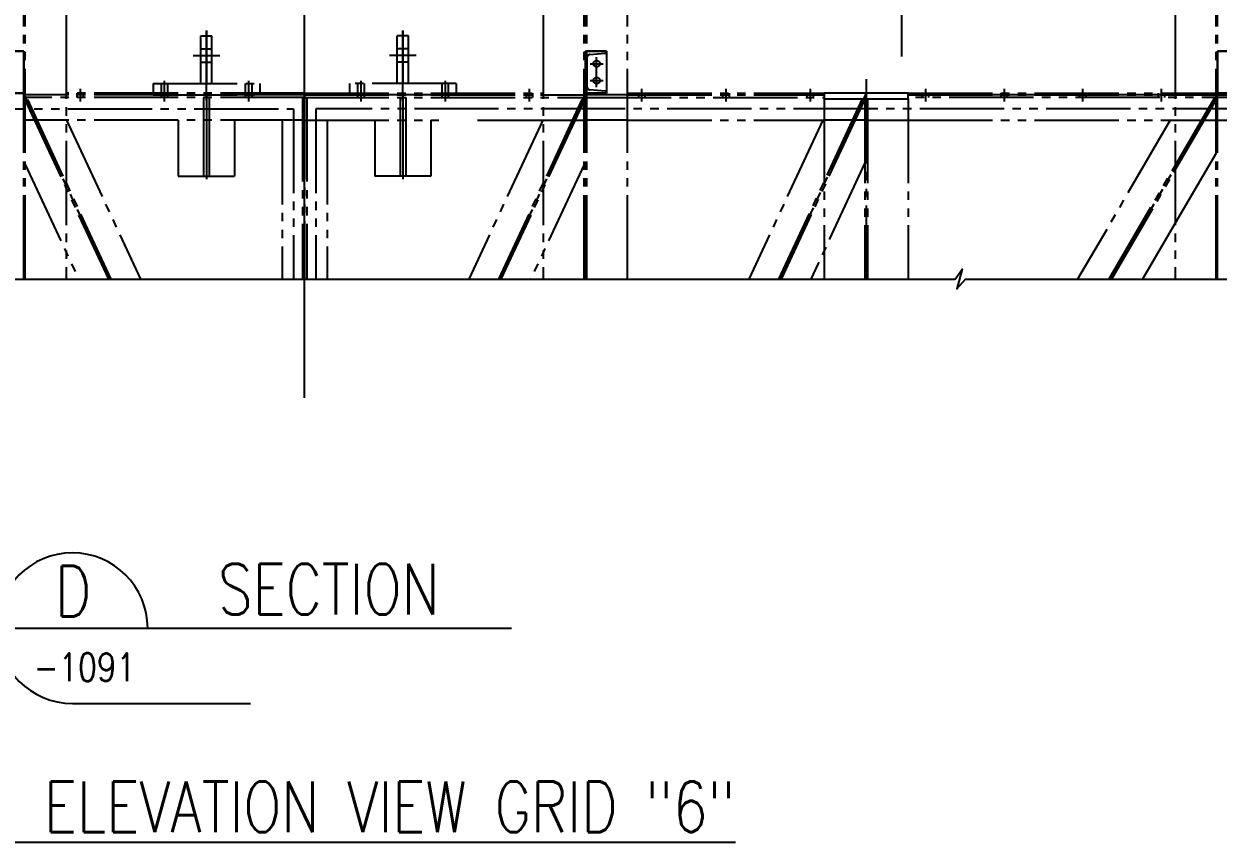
# Model space of a CAD drawing. Header units: millimetres. Extents: x 0 to 232280, y -26939 to 23794.
# Drawn here: x 146801 to 151055, y 12277 to 15190 of the extents above; entities that cross this region are included whole.
import ezdxf
from ezdxf.enums import TextEntityAlignment as Align

# ---------------------------------------------------------------- set-up
doc = ezdxf.new("R2010")
doc.units = ezdxf.units.MM
doc.header["$LTSCALE"] = 30
doc.linetypes.add('JNK-CENTER', pattern=[34, 30, -1.5, 1, -1.5])
doc.linetypes.add('JNK-PHANTOM', pattern=[15, 10, -1, 1, -1, 1, -1])
for name, color, linetype in [('CEN-R', 1, 'JNK-CENTER'), ('CON-C', 4, 'Continuous'), ('CON-G', 3, 'Continuous'), ('CON-Y', 2, 'Continuous'), ('Dim-W', 7, 'Continuous'), ('PHA-M', 6, 'JNK-PHANTOM'), ('TXT-C', 4, 'Continuous')]:
    doc.layers.add(name, color=color, linetype=linetype)
doc.styles.add('SIMPLEX', font='simplex.shx', dxfattribs={"width": 0.8})

# ---------------------------------------------------------------- blocks, each defined once
blk = doc.blocks.new('A$C778F4AC7')
at = {"layer": 'Dim-W', "ltscale": 0.5}
blk.add_lwpolyline([(-210.3, -962.7), (2157.7, -962.7), (2182.9, -926.6), (2164.1, -996.2), (2194.6, -962.7), (8067.5, -962.7), (8092.8, -926.6), (8073.9, -996.2), (8104.4, -962.7), (11724.3, -962.7)], dxfattribs=at)
at = {"layer": 'PHA-M'}
for p, q in [((4751, -962.7), (4751, 47)), ((6751, -962.7), (6751, 47)), ((9002, -962.7), (9002, 47)), ((4756, -962.7), (4756, -20)), ((4901, -20), (4901, -962.7)), ((6601, -20), (6601, -962.7)), ((6746, -962.7), (6746, -20)), ((6756, -962.7), (6756, -20)), ((6901, -962.7), (6901, -20)), ((8852, -20), (8852, -962.7)), ((8997, -962.7), (8997, -20)), ((5401, -76.3), (5401, -266)), ((5401, -326.4), (5401, -77.9)), ((6101, -76.3), (6101, -266)), ((6101, -326.4), (6101, -77.9)), ((5381, -266), (5381, -96)), ((5381, -96), (5421, -96)), ((5421, -266), (5421, -96)), ((6081, -266), (6081, -96)), ((6121, -96), (6081, -96)), ((6121, -266), (6121, -96)), ((4676, -150), (4751, -150)), ((4751, -150), (4676, -150)), ((4751, -150), (4751, -300)), ((4751, -300), (4751, -150)), ((5353.5, -166), (5448.5, -166)), ((5381, -142), (5421, -142)), ((6148.5, -166), (6053.5, -166)), ((6121, -142), (6081, -142)), ((6751, -150), (6751, -300)), ((6826, -150), (6751, -150)), ((6751, -300), (6751, -150)), ((6751, -150), (6826, -150)), ((6766.6, -162.2), (6821.4, -157.4)), ((6826, -152.4), (6826, -150)), ((6826, -150), (6826, -300)), ((9002, -150), (9002, -300)), ((9077, -150), (9002, -150)), ((9002, -300), (9002, -150)), ((9002, -150), (9077, -150)), ((5381, -190), (5421, -190)), ((6121, -190), (6081, -190)), ((6757.5, -277.8), (6757.5, -172.2)), ((6767.5, -195), (6814.5, -195)), ((6791, -278.5), (6791, -171.5)), ((6767.5, -255), (6814.5, -255)), ((7751, -250), (7751, -962.7)), ((4951, -285), (4951, -330)), ((5211, -266), (5591, -266)), ((5211, -266), (5211, -306)), ((5239.5, -266), (5239.5, -306)), ((5251, -256), (5251, -325)), ((5251, -285), (5251, -330)), ((5262.5, -266), (5262.5, -306)), ((5539.5, -266), (5539.5, -306)), ((5551, -256), (5551, -325)), ((5551, -285), (5551, -330)), ((5562.5, -266), (5562.5, -306)), ((5591, -266), (5591, -306)), ((6291, -266), (5911, -266)), ((5911, -266), (5911, -306)), ((5939.5, -266), (5939.5, -306)), ((5951, -256), (5951, -325)), ((5951, -285), (5951, -330)), ((5962.5, -266), (5962.5, -306)), ((6239.5, -266), (6239.5, -306)), ((6251, -256), (6251, -325)), ((6251, -285), (6251, -330)), ((6262.5, -266), (6262.5, -306)), ((6291, -266), (6291, -306)), ((6551, -285), (6551, -330)), ((6821.4, -292.6), (6766.6, -287.8)), ((6826, -300), (6826, -297.6)), ((6951, -285), (6951, -330)), ((7251, -285), (7251, -330)), ((7551, -285), (7551, -330)), ((7962, -285), (7962, -330)), ((8242, -285), (8242, -330)), ((8522, -285), (8522, -330)), ((8802, -285), (8802, -330)), ((4751, -300), (4676, -300)), ((4676, -300), (4751, -300)), ((4751, -306), (5056.4, -962.7)), ((4901, -306), (4756, -306)), ((5751, -315), (4756, -315)), ((4756, -326.2), (4763.3, -322.9)), ((4756, -326.2), (5052, -962.7)), ((4763.3, -322.9), (5060.9, -962.7)), ((5751, -300), (4901, -300)), ((5751, -306), (4901, -306)), ((4939.5, -300), (4939.5, -315)), ((4962.5, -300), (4962.5, -315)), ((5211, -306), (5591, -306)), ((5239.5, -300), (5239.5, -315)), ((5262.5, -300), (5262.5, -315)), ((5391, -315), (5391, -396)), ((5401, -306), (5401, -629.9)), ((5411, -315), (5411, -396)), ((5539.5, -300), (5539.5, -315)), ((5562.5, -300), (5562.5, -315)), ((5743.5, -315), (5743.5, -962.7)), ((5751, -300), (6601, -300)), ((5751, -306), (6601, -306)), ((5751, -306), (5751, -962.7)), ((5751, -306), (5751, -962.7)), ((5751, -315), (6746, -315)), ((5758.5, -315), (5758.5, -962.7)), ((6291, -306), (5911, -306)), ((5939.5, -300), (5939.5, -315)), ((5962.5, -300), (5962.5, -315)), ((6091, -315), (6091, -396)), ((6101, -306), (6101, -629.9)), ((6111, -315), (6111, -396)), ((6239.5, -300), (6239.5, -315)), ((6262.5, -300), (6262.5, -315)), ((6738.7, -322.9), (6441.1, -962.7)), ((6751, -306), (6445.6, -962.7)), ((6746, -326.2), (6450, -962.7)), ((6539.5, -300), (6539.5, -315)), ((6562.5, -300), (6562.5, -315)), ((6601, -306), (6746, -306)), ((6746, -326.2), (6738.7, -322.9)), ((6751, -300), (6826, -300)), ((6826, -300), (6751, -300)), ((6901, -306), (6756, -306)), ((6756, -315), (7601, -315)), ((6901, -300), (7601, -300)), ((6901, -306), (7601, -306)), ((6939.5, -300), (6939.5, -315)), ((6962.5, -300), (6962.5, -315)), ((7239.5, -300), (7239.5, -315)), ((7262.5, -300), (7262.5, -315)), ((7737.3, -320), (7439.2, -962.7)), ((7751, -300), (7443.6, -962.7)), ((7744.6, -323.4), (7448, -962.7)), ((7539.5, -300), (7539.5, -315)), ((7562.5, -300), (7562.5, -315)), ((7901, -300), (7601, -300)), ((7601, -300), (7601, -320)), ((7601, -320), (7601, -962.7)), ((7601, -320), (7901, -320)), ((7737.3, -320), (7744.6, -323.4)), ((7746, -320), (7746, -962.7)), ((7756, -320), (7756, -962.7)), ((7901, -300), (11352, -300)), ((7901, -320), (7901, -300)), ((7901, -306), (11352, -306)), ((8852, -306), (7901, -306)), ((11497, -315), (7901, -315)), ((7901, -320), (7901, -962.7)), ((7950.5, -300), (7950.5, -315)), ((7973.5, -300), (7973.5, -315)), ((8230.5, -300), (8230.5, -315)), ((8253.5, -300), (8253.5, -315)), ((8510.5, -300), (8510.5, -315)), ((8533.5, -300), (8533.5, -315)), ((8990.1, -318.5), (8615.3, -962.7)), ((9002, -306), (8619.9, -962.7)), ((8997, -322.5), (8624.5, -962.7)), ((8790.5, -300), (8790.5, -315)), ((8813.5, -300), (8813.5, -315)), ((8852, -306), (8997, -306)), ((8997, -322.5), (8990.1, -318.5)), ((8991.8, -315), (8998.7, -319.2)), ((8997, -306), (9015.8, -306)), ((9002, -300), (9077, -300)), ((9077, -300), (9002, -300)), ((4457.8, -356), (5711, -356)), ((5711, -356), (5711, -962.7)), ((11392, -356), (5791, -356)), ((5791, -356), (5791, -962.7)), ((4901, -396), (4756, -396)), ((5751, -396), (4901, -396)), ((4903.1, -396), (5166.7, -962.7)), ((5301, -396), (5301, -596)), ((5391, -396), (5391, -596)), ((5411, -396), (5411, -596)), ((5501, -396), (5501, -596)), ((5671, -396), (5671, -962.7)), ((5751, -396), (6228.7, -396)), ((5831, -396), (5831, -962.7)), ((6001, -396), (6001, -596)), ((6091, -396), (6091, -596)), ((6111, -396), (6111, -596)), ((6201, -396), (6201, -596)), ((6598.9, -396), (6335.3, -962.7)), ((6366.1, -396), (6601, -396)), ((6601, -396), (6746, -396)), ((6901, -396), (6756, -396)), ((6901, -396), (7601, -396)), ((7596.2, -396), (7333.4, -962.7)), ((7746, -396), (7601, -396)), ((7756, -396), (7901, -396)), ((7901, -396), (11352, -396)), ((8833.9, -396), (8504.2, -962.7)), ((8852, -396), (8997, -396)), ((7746, -548.4), (7579.1, -908.2)), ((8997, -513.4), (8852, -762.6)), ((4756, -553.9), (4946.2, -962.7)), ((6746, -553.9), (6555.8, -962.7)), ((5301, -596), (5501, -596)), ((6201, -596), (6001, -596)), ((8852, -762.6), (8735.6, -962.7)), ((7579.1, -908.2), (7553.9, -962.7))]:
    blk.add_line(p, q, dxfattribs=at)
for centre in [(6791, -195), (6791, -255)]:
    blk.add_circle(centre, 11.5, dxfattribs=at)
for centre, radius, start, end in [((6767.5, -172.2), 10, 95, 180), ((6821, -152.4), 5, 275, 0), ((6767.5, -277.8), 10, 180, 265), ((6821, -297.6), 5, 0, 85)]:
    blk.add_arc(centre, radius, start, end, dxfattribs=at)
blk = doc.blocks.new('SECTITLE')
at = {"layer": 'CON-G'}
for p, q in [((-1.7, 0), (44.1, 0)), ((5, -6.7), (20.86, -6.7))]:
    blk.add_line(p, q, dxfattribs=at)
blk.add_arc((5, 0), 6.7, 0, 270, dxfattribs=at)
at = {"layer": 'CON-C', "style": 'SIMPLEX', "width": 0.8}
for tag, p in [('A', (5.06, 1.04)), ('ELEVATION', (27.83, 1.22))]:
    blk.add_attdef(tag, text='', height=4.5, dxfattribs=at).set_placement(p, align=Align.CENTER)
at = {"layer": 'CON-Y', "style": 'SIMPLEX', "width": 0.8}
blk.add_attdef('SCALE', text='', height=2.5, dxfattribs=at).set_placement((44.9, -3.72), align=Align.RIGHT)
blk.add_attdef('H0000-0000', (1.54, -4.72), '', height=2.5, dxfattribs=at)

msp = doc.modelspace()

# ---------------------------------------------------------------- linework, layer by layer
at = {"layer": 'CEN-R'}
for p, q in [((147801.4, 13859.26), (147801.4, 17791.02)), ((149926.9, 17791.02), (149926.9, 15073.63))]:
    msp.add_line(p, q, dxfattribs=at)

# ---------------------------------------------------------------- block references
at = {"layer": 'Dim-W', "ltscale": 0.5}
msp.add_blockref('A$C778F4AC7', (142050.4, 15243.45), dxfattribs=at)
at = {"layer": 'Dim-W', "xscale": 40, "yscale": 40, "zscale": 40}
msp.add_blockref('SECTITLE', (146774.29, 13038.61), dxfattribs=at).add_auto_attribs({'H0000-0000': '-1091', 'A': 'D', 'ELEVATION': 'SECTION'})

# ---------------------------------------------------------------- texts
at = {"layer": 'TXT-C', "style": 'SIMPLEX', "width": 0.8}
msp.add_text('%%U270%%D ELEVATION VIEW GRID "6"', height=180, dxfattribs=at).set_placement((147832.73, 12312.66), align=Align.CENTER)

doc.saveas('drawing.dxf')
